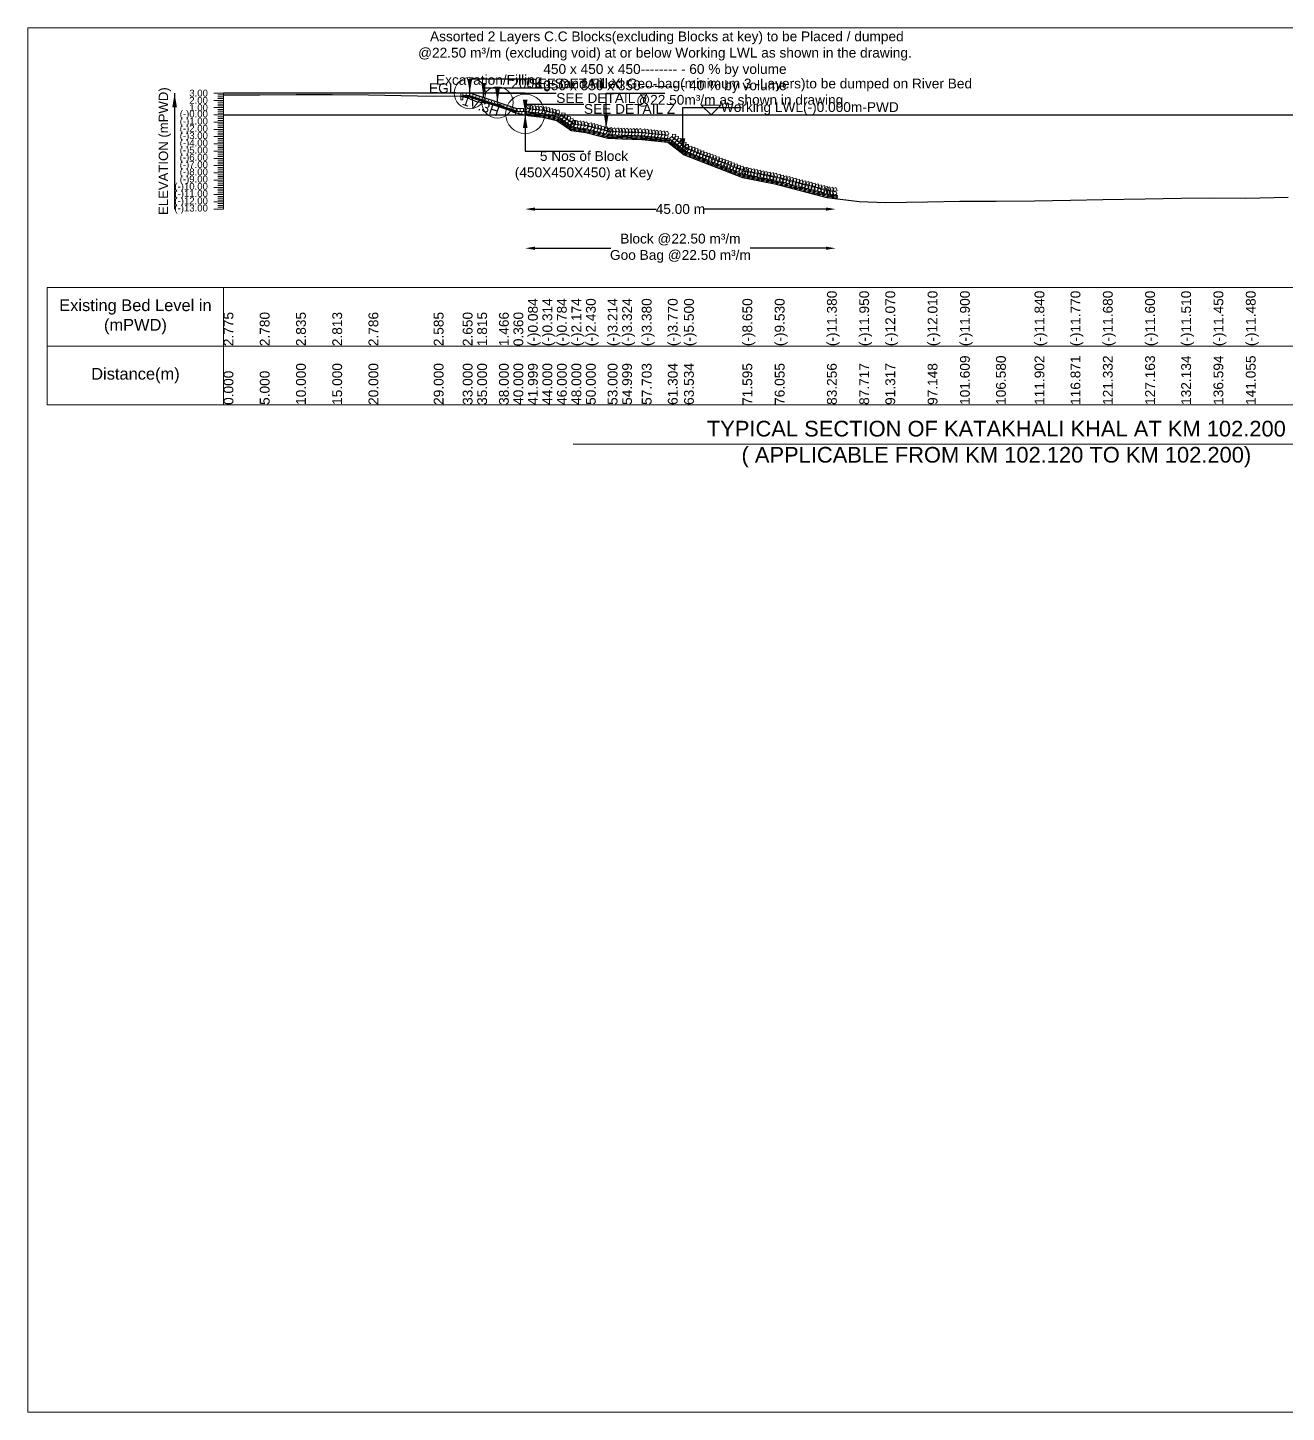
# Model space of a CAD drawing. Header units: inches. Extents: x 89000 to 845000, y -7071 to 31.
# Drawn here: x 325000 to 331426, y -7071 to 0 of the extents above; entities that cross this region are included whole.
import ezdxf

# ---------------------------------------------------------------- set-up
doc = ezdxf.new("R2010")
doc.units = ezdxf.units.IN
doc.header["$LTSCALE"] = 7
doc.header["$MEASUREMENT"] = 0
for name, color, linetype, lineweight in [('Cross section Data Border', 7, 'Continuous', 9), ('Cross Section Labels', 7, 'Continuous', 9), ('Existing_Bed_Level for Xsection', 7, 'Continuous', 25), ('Long Section Labels', 7, 'Continuous', 9)]:
    doc.layers.add(name, color=color, linetype=linetype, lineweight=lineweight)
doc.styles.get("Standard").update_dxf_attribs({"font": 'arial.ttf'})
doc.dimstyles.new('Appron Lebeling Style', dxfattribs={"dimtxt": 50, "dimasz": 50, "dimexe": 0.18, "dimexo": 0.0625, "dimgap": 0.09, "dimtad": 0, "dimtih": 1, "dimtoh": 1, "dimdec": 4, "dimzin": 0, "dimdsep": 46, "dimtxsty": 'Standard', "dimcen": 0.09, "dimse1": 1, "dimse2": 1, "dimadec": 0, "dimazin": 0, "dimtfac": 1, "dimtdec": 4, "dimtofl": 0, "dimtmove": 0, "dimatfit": 3, "dimfxl": 1, "dimtolj": 1, "dimtzin": 0, "dimarcsym": 0})
doc.dimstyles.get("Standard").update_dxf_attribs({"dimtxt": 0.18, "dimasz": 0.18, "dimexe": 0.18, "dimexo": 0.0625, "dimgap": 0.09, "dimtad": 0, "dimtih": 1, "dimtoh": 1, "dimdec": 4, "dimzin": 0, "dimdsep": 46, "dimtxsty": 'Standard', "dimcen": 0.09, "dimadec": 0, "dimazin": 0, "dimtfac": 1, "dimtdec": 4, "dimtofl": 0, "dimtmove": 0, "dimatfit": 3, "dimfxl": 1, "dimtolj": 1, "dimtzin": 0, "dimarcsym": 0})

# ---------------------------------------------------------------- blocks, each defined once
blk = doc.blocks.new('*D293')
at = {"layer": 'Cross Section Labels', "color": 0, "lineweight": -2, "transparency": 16777216}
for p, q in [((327590, -926.4), (328208.7, -926.4)), ((329074.7, -926.4), (328455.9, -926.4))]:
    blk.add_line(p, q, dxfattribs=at)
at = {"layer": 'Cross Section Labels', "color": 0, "transparency": 16777216}
for points in [[(327590, -918.1), (327590, -934.7), (327540, -926.4)], [(329074.7, -918.1), (329074.7, -934.7), (329124.7, -926.4)]]:
    blk.add_solid(points, dxfattribs=at)
at = {"layer": 'Defpoints', "color": 0, "transparency": 16777216}
for p in [(327540, -445.4), (329124.7, -872.1), (329124.7, -926.4)]:
    blk.add_point(p, dxfattribs=at)
at = {"layer": 'Cross Section Labels', "color": 0, "transparency": 16777216, "insert": (328332.3, -926.4), "char_height": 50, "attachment_point": 5}
blk.add_mtext('\\A1;45.00 m', dxfattribs=at)
blk = doc.blocks.new('*D294')
at = {"layer": 'Cross Section Labels', "color": 0, "lineweight": -2, "transparency": 16777216}
for p, q in [((327590, -1126.4), (327976.7, -1126.4)), ((329074.7, -1126.4), (328688, -1126.4))]:
    blk.add_line(p, q, dxfattribs=at)
at = {"layer": 'Cross Section Labels', "color": 0, "transparency": 16777216}
for points in [[(327590, -1118.1), (327590, -1134.7), (327540, -1126.4)], [(329074.7, -1118.1), (329074.7, -1134.7), (329124.7, -1126.4)]]:
    blk.add_solid(points, dxfattribs=at)
at = {"layer": 'Defpoints', "color": 0, "transparency": 16777216}
for p in [(327540, -445.4), (329124.7, -872.1), (329124.7, -1126.4)]:
    blk.add_point(p, dxfattribs=at)
at = {"layer": 'Cross Section Labels', "color": 0, "transparency": 16777216, "insert": (328332.3, -1126.4), "char_height": 50, "attachment_point": 5}
blk.add_mtext('\\A1;Block @22.50 m³/m ^JGoo Bag @22.50 m³/m ', dxfattribs=at)

msp = doc.modelspace()

# ---------------------------------------------------------------- linework, layer by layer
at = {"layer": 'Cross section Data Border'}
msp.add_lwpolyline([(325100, -1326.41), (333990.45994, -1326.41), (333990.45994, -1926.41), (325100, -1926.41)], close=True, dxfattribs=at)
for points in [[(326000, -1326.41), (326000, -1926.41)], [(325100, -1626.41), (333990.45994, -1626.41)]]:
    msp.add_lwpolyline(points, dxfattribs=at)
at = {"layer": 'Cross Section Labels'}
for points in [[(325000, 0), (335000, 0), (335000, -7071), (325000, -7071)], [(328488.98179, -445.41), (328538.98179, -395.41), (328438.98179, -395.41)]]:
    msp.add_lwpolyline(points, close=True, dxfattribs=at)
msp.add_lwpolyline([(327785.22997, -2126.41), (329945.22997, -2126.41), (332105.22997, -2126.41)], dxfattribs=at)
for centre, radius in [((327256.93179, -334.41), 80), ((327398.45679, -381.585), 80), ((327539.98179, -439.86), 100)]:
    msp.add_circle(centre, radius, dxfattribs=at)
at = {"layer": 'Existing_Bed_Level for Xsection'}
for points in [[(327539.98179, -334.41), (326000, -334.41)], [(326000, -342.735), (326184.99818, -342.55), (326369.99636, -340.515), (326554.99454, -341.329), (326739.99272, -342.328), (327073.00076, -349.765), (327220.99176, -347.36), (327294.98726, -378.255), (327405.98994, -391.168), (327479.98544, -432.09), (327553.98094, -448.518), (327627.99529, -457.028), (327701.99079, -474.418), (327775.9863, -525.848), (327849.9818, -535.32), (327960.98447, -564.328), (328034.97998, -568.398), (328135.003, -570.47), (328268.26045, -584.9), (328350.74813, -648.91), (328648.99661, -765.46), (328814.04401, -798.02), (329080.48518, -866.47), (329245.52393, -887.56), (329378.74196, -892), (329594.48525, -889.78), (329759.53679, -885.71), (329943.46355, -885.71), (330140.35801, -883.49), (330324.23293, -880.9), (330489.29026, -877.57), (330705.02965, -874.61), (330888.94855, -871.28), (331053.98245, -869.06), (331219.0439, -870.17), (331434.78299, -865.73)], [(327498.35679, -414.885), (327258.64063, -334.97962), (327256.93179, -334.41), (327255.13051, -334.41), (327221.83051, -334.41)], [(327221.83051, -345.51), (327255.13051, -345.51), (327498.35679, -426.58543)], [(327221.83051, -349.21), (327254.53008, -349.21), (327493.18008, -428.76)], [(327221.83051, -352.91), (327253.92965, -352.91), (327490.03179, -431.61071)], [(326000, -445.41), (333890.45994, -445.41)]]:
    msp.add_lwpolyline(points, dxfattribs=at)
at = {"layer": 'Long Section Labels'}
for points in [[(326000, -334.41), (325950, -334.41)], [(326000, -343.66), (325970, -343.66)], [(326000, -352.91), (325970, -352.91)], [(326000, -926.41), (326000, -889.41), (326000, -852.41), (326000, -815.41), (326000, -778.41), (326000, -741.41), (326000, -704.41), (326000, -667.41), (326000, -630.41), (326000, -593.41), (326000, -556.41), (326000, -519.41), (326000, -482.41), (326000, -445.41), (326000, -408.41), (326000, -371.41), (326000, -334.41)], [(326000, -371.41), (325950, -371.41)], [(326000, -408.41), (325950, -408.41)], [(326000, -362.16), (325970, -362.16)], [(326000, -380.66), (325970, -380.66)], [(326000, -389.91), (325970, -389.91)], [(326000, -399.16), (325970, -399.16)], [(326000, -417.66), (325970, -417.66)], [(326000, -445.41), (325950, -445.41)], [(326000, -482.41), (325950, -482.41)], [(326000, -426.91), (325970, -426.91)], [(326000, -436.16), (325970, -436.16)], [(326000, -454.66), (325970, -454.66)], [(326000, -463.91), (325970, -463.91)], [(326000, -473.16), (325970, -473.16)], [(326000, -491.66), (325970, -491.66)], [(326000, -519.41), (325950, -519.41)], [(326000, -556.41), (325950, -556.41)], [(326000, -500.91), (325970, -500.91)], [(326000, -510.16), (325970, -510.16)], [(326000, -528.66), (325970, -528.66)], [(326000, -537.91), (325970, -537.91)], [(326000, -547.16), (325970, -547.16)], [(326000, -565.66), (325970, -565.66)], [(326000, -593.41), (325950, -593.41)], [(326000, -630.41), (325950, -630.41)], [(326000, -574.91), (325970, -574.91)], [(326000, -584.16), (325970, -584.16)], [(326000, -602.66), (325970, -602.66)], [(326000, -611.91), (325970, -611.91)], [(326000, -621.16), (325970, -621.16)], [(326000, -667.41), (325950, -667.41)], [(326000, -704.41), (325950, -704.41)], [(326000, -639.66), (325970, -639.66)], [(326000, -648.91), (325970, -648.91)], [(326000, -658.16), (325970, -658.16)], [(326000, -676.66), (325970, -676.66)], [(326000, -685.91), (325970, -685.91)], [(326000, -695.16), (325970, -695.16)], [(326000, -741.41), (325950, -741.41)], [(326000, -713.66), (325970, -713.66)], [(326000, -722.91), (325970, -722.91)], [(326000, -732.16), (325970, -732.16)], [(326000, -750.66), (325970, -750.66)], [(326000, -759.91), (325970, -759.91)], [(326000, -769.16), (325970, -769.16)], [(326000, -778.41), (325950, -778.41)], [(326000, -815.41), (325950, -815.41)], [(326000, -787.66), (325970, -787.66)], [(326000, -796.91), (325970, -796.91)], [(326000, -806.16), (325970, -806.16)], [(326000, -824.66), (325970, -824.66)], [(326000, -833.91), (325970, -833.91)], [(326000, -843.16), (325970, -843.16)], [(326000, -852.41), (325950, -852.41)], [(326000, -889.41), (325950, -889.41)], [(326000, -861.66), (325970, -861.66)], [(326000, -870.91), (325970, -870.91)], [(326000, -880.16), (325970, -880.16)], [(326000, -898.66), (325970, -898.66)], [(326000, -907.91), (325970, -907.91)], [(326000, -917.16), (325970, -917.16)], [(326000, -926.41), (325950, -926.41)]]:
    msp.add_lwpolyline(points, dxfattribs=at)
for points in [[(327221.83051, -334.41), (327210.73051, -334.41), (327210.73051, -351.06), (327221.83051, -351.06)], [(327221.83051, -351.06), (327210.73051, -351.06), (327210.73051, -367.71), (327221.83051, -367.71)], [(327238.48051, -334.41), (327221.83051, -334.41), (327221.83051, -345.51), (327238.48051, -345.51)], [(327255.13051, -334.41), (327238.48051, -334.41), (327238.48051, -345.51), (327255.13051, -345.51)], [(327274.43621, -340.24481), (327258.64063, -334.97962), (327255.13051, -345.51), (327270.92608, -350.77519)], [(327290.23179, -345.51), (327274.43621, -340.24481), (327270.92608, -350.77519), (327286.72166, -356.04038)], [(327306.02737, -350.77519), (327290.23179, -345.51), (327286.72166, -356.04038), (327302.51724, -361.30558)], [(327321.82294, -356.04038), (327306.02737, -350.77519), (327302.51724, -361.30558), (327318.31281, -366.57077)], [(327337.61852, -361.30558), (327321.82294, -356.04038), (327318.31281, -366.57077), (327334.10839, -371.83596)], [(327353.4141, -366.57077), (327337.61852, -361.30558), (327334.10839, -371.83596), (327349.90397, -377.10115)], [(327369.20967, -371.83596), (327353.4141, -366.57077), (327349.90397, -377.10115), (327365.69955, -382.36635)], [(327385.00525, -377.10115), (327369.20967, -371.83596), (327365.69955, -382.36635), (327381.49512, -387.63154)], [(327400.80083, -382.36635), (327385.00525, -377.10115), (327381.49512, -387.63154), (327397.2907, -392.89673)], [(327416.5964, -387.63154), (327400.80083, -382.36635), (327397.2907, -392.89673), (327413.08628, -398.16192)], [(327432.39198, -392.89673), (327416.5964, -387.63154), (327413.08628, -398.16192), (327428.88185, -403.42712)], [(327448.18756, -398.16192), (327432.39198, -392.89673), (327428.88185, -403.42712), (327444.67743, -408.69231)], [(327463.98313, -403.42712), (327448.18756, -398.16192), (327444.67743, -408.69231), (327460.47301, -413.9575)], [(327479.77871, -408.69231), (327463.98313, -403.42712), (327460.47301, -413.9575), (327476.26858, -419.22269)], [(327495.57429, -413.9575), (327479.77871, -408.69231), (327476.26858, -419.22269), (327492.06416, -424.48788)], [(327515.00679, -412.11), (327498.35679, -412.11), (327498.35679, -428.76), (327515.00679, -428.76)], [(327531.65679, -412.11), (327515.00679, -412.11), (327515.00679, -428.76), (327531.65679, -428.76)], [(327565.23326, -417.13111), (327550.46841, -409.43554), (327542.77284, -424.20039), (327557.53769, -431.89596)], [(327563.05745, -393.97336), (327547.17355, -398.96577), (327552.16597, -414.84967), (327568.04987, -409.85726)], [(327578.45529, -418.03445), (327562.97135, -411.91317), (327556.85006, -427.39711), (327572.334, -433.51839)], [(327573.88728, -395.22768), (327558.60745, -401.84199), (327565.22176, -417.12183), (327580.5016, -410.50751)], [(327594.99631, -419.9363), (327579.51237, -413.81502), (327573.39109, -429.29895), (327588.87503, -435.42024)], [(327590.42831, -397.12953), (327575.14847, -403.74384), (327581.76279, -419.02368), (327597.04262, -412.40936)], [(327611.53733, -421.83815), (327596.05339, -415.71686), (327589.93211, -431.2008), (327605.41605, -437.32209)], [(327606.96933, -399.03138), (327591.6895, -405.64569), (327598.30381, -420.92553), (327613.58365, -414.31121)], [(327628.07836, -423.74), (327612.59442, -417.61871), (327606.47314, -433.10265), (327621.95708, -439.22394)], [(327623.51036, -400.93323), (327608.23052, -407.54754), (327614.84484, -422.82737), (327630.12467, -416.21306)], [(327648.15055, -427.78391), (327633.4819, -419.90651), (327625.6045, -434.57515), (327640.27315, -442.45255)], [(327646.26102, -404.60105), (327630.31665, -409.39683), (327635.11244, -425.3412), (327651.05681, -420.54542)], [(327664.35895, -431.59312), (327649.69031, -423.71572), (327641.81291, -438.38436), (327656.48155, -446.26176)], [(327662.46943, -408.41025), (327646.52506, -413.20604), (327651.32085, -429.15041), (327667.26522, -424.35462)], [(327678.67784, -412.21946), (327662.73347, -417.01525), (327667.52925, -432.95962), (327683.47362, -428.16383)], [(327694.88624, -416.02867), (327678.94187, -420.82445), (327683.73766, -436.76882), (327699.68203, -431.97304)], [(327711.09465, -419.83787), (327695.15028, -424.63366), (327699.94607, -440.57803), (327715.89044, -435.78224)], [(327506.68179, -428.76), (327490.03179, -428.76), (327490.03179, -445.41), (327506.68179, -445.41)], [(327523.33179, -428.76), (327506.68179, -428.76), (327506.68179, -445.41), (327523.33179, -445.41)], [(327539.98179, -428.76), (327523.33179, -428.76), (327523.33179, -445.41), (327539.98179, -445.41)], [(327680.56736, -435.40232), (327665.89872, -427.52492), (327658.02132, -442.19357), (327672.68996, -450.07097)], [(327696.77577, -439.21153), (327682.10712, -431.33413), (327674.22972, -446.00277), (327688.89837, -453.88017)], [(327712.98417, -443.02074), (327698.31553, -435.14334), (327690.43813, -449.81198), (327705.10677, -457.68938)], [(327737.43155, -458.76583), (327726.68744, -446.04629), (327713.96791, -456.79041), (327724.71202, -469.50994)], [(327744.19943, -436.51249), (327727.60868, -435.10904), (327726.20524, -451.69979), (327742.79599, -453.10323)], [(327751.10353, -468.26843), (327740.35942, -455.5489), (327727.63989, -466.29301), (327738.384, -479.01254)], [(327757.87141, -446.01509), (327741.28066, -444.61165), (327739.87722, -461.20239), (327756.46797, -462.60583)], [(327764.77551, -477.77104), (327754.0314, -465.0515), (327741.31187, -475.79561), (327752.05598, -488.51515)], [(327771.54339, -455.51769), (327754.95264, -454.11425), (327753.5492, -470.705), (327770.13995, -472.10844)], [(327778.44749, -487.27364), (327767.70338, -474.55411), (327754.98385, -485.29822), (327765.72796, -498.01775)], [(327785.21537, -465.0203), (327768.62462, -463.61686), (327767.22118, -480.2076), (327783.81193, -481.61104)], [(327792.11947, -496.77624), (327781.37536, -484.05671), (327768.65583, -494.80082), (327779.39994, -507.52036)], [(327793.38434, -494.72555), (327777.98028, -488.40595), (327771.66068, -503.81002), (327787.06475, -510.12961)], [(327789.10955, -471.862), (327773.74605, -478.27958), (327780.16363, -493.64308), (327795.52713, -487.22551)], [(327798.88735, -474.5229), (327782.2966, -473.11946), (327780.89316, -489.7102), (327797.4839, -491.11365)], [(327809.89958, -496.83963), (327794.49552, -490.52003), (327788.17592, -505.9241), (327803.57999, -512.24369)], [(327805.6248, -473.97608), (327790.26129, -480.39366), (327796.67887, -495.75716), (327812.04237, -489.33959)], [(327826.41482, -498.95371), (327811.01076, -492.63411), (327804.69116, -508.03818), (327820.09523, -514.35777)], [(327822.14004, -476.09016), (327806.77653, -482.50774), (327813.19411, -497.87124), (327828.55761, -491.45367)], [(327842.93006, -501.06778), (327827.526, -494.74819), (327821.2064, -510.15226), (327836.61047, -516.47185)], [(327838.65528, -478.20424), (327823.29177, -484.62182), (327829.70935, -499.98532), (327845.07285, -493.56774)], [(327855.17052, -480.31832), (327839.80701, -486.7359), (327846.22459, -502.0994), (327861.58809, -495.68182)], [(327878.27401, -485.64394), (327862.21569, -490.04311), (327866.61486, -506.10144), (327882.67318, -501.70227)], [(327894.38304, -489.85367), (327878.32471, -494.25284), (327882.72388, -510.31116), (327898.78221, -505.91199)], [(327910.49206, -494.06339), (327894.43374, -498.46256), (327898.83291, -514.52089), (327914.89124, -510.12172)], [(327859.4453, -503.18186), (327844.04124, -496.86227), (327837.72164, -512.26634), (327853.12571, -518.58593)], [(327879.58842, -508.86651), (327865.11951, -500.62801), (327856.881, -515.09692), (327871.34992, -523.33543)], [(327895.69745, -513.07624), (327881.22853, -504.83773), (327872.99003, -519.30664), (327887.45894, -527.54515)], [(327911.80647, -517.28596), (327897.33756, -509.04745), (327889.09905, -523.51637), (327903.56797, -531.75488)], [(327927.9155, -521.49568), (327913.44659, -513.25718), (327905.20808, -527.72609), (327919.67699, -535.9646)], [(327926.60109, -498.27311), (327910.54277, -502.67229), (327914.94194, -518.73061), (327931.00026, -514.33144)], [(327944.02453, -525.70541), (327929.55561, -517.4669), (327921.3171, -531.93582), (327935.78602, -540.17432)], [(327942.71012, -502.48284), (327926.65179, -506.88201), (327931.05096, -522.94033), (327947.10929, -518.54116)], [(327960.13355, -529.91513), (327945.66464, -521.67663), (327937.42613, -536.14554), (327951.89505, -544.38405)], [(327958.81914, -506.69256), (327942.76082, -511.09173), (327947.15999, -527.15006), (327963.21831, -522.75089)], [(327976.24258, -534.12486), (327961.77366, -525.88635), (327953.53516, -540.35526), (327968.00407, -548.59377)], [(327974.92817, -510.90229), (327958.86984, -515.30146), (327963.26901, -531.35978), (327979.32734, -526.96061)], [(327986.54124, -532.60409), (327970.72056, -527.41482), (327965.53128, -543.2355), (327981.35197, -548.42477)], [(327980.62451, -510.10947), (327965.76524, -517.6211), (327973.27686, -532.48037), (327988.13613, -524.96875)], [(328003.16611, -533.51851), (327987.34543, -528.32924), (327982.15616, -544.14992), (327997.97684, -549.33919)], [(327997.24938, -511.0239), (327982.39011, -518.53552), (327989.90173, -533.39479), (328004.761, -525.88317)], [(328019.79098, -534.43293), (328003.9703, -529.24366), (327998.78103, -545.06434), (328014.60171, -550.25362)], [(328013.87425, -511.93832), (327999.01498, -519.44994), (328006.5266, -534.30922), (328021.38588, -526.79759)], [(328036.41585, -535.34736), (328020.59517, -530.15809), (328015.4059, -545.97877), (328031.22658, -551.16804)], [(328030.49912, -512.85274), (328015.63985, -520.36437), (328023.15147, -535.22364), (328038.01075, -527.71202)], [(328045.24692, -513.3835), (328030.65347, -521.39934), (328038.66931, -535.99279), (328053.26276, -527.97695)], [(328051.93015, -535.66241), (328035.94111, -531.01771), (328031.29641, -547.00674), (328047.28544, -551.65145)], [(328061.89334, -513.72834), (328047.29989, -521.74418), (328055.31574, -536.33763), (328069.90919, -528.32179)], [(328068.57658, -536.00725), (328052.58754, -531.36254), (328047.94284, -547.35158), (328063.93187, -551.99628)], [(328078.53977, -514.07317), (328063.94632, -522.08901), (328071.96217, -536.68246), (328086.55562, -528.66662)], [(328085.223, -536.35208), (328069.23397, -531.70738), (328064.58927, -547.69641), (328080.5783, -552.34111)], [(328095.1862, -514.41801), (328080.59275, -522.43385), (328088.60859, -537.0273), (328103.20204, -529.01145)], [(328101.86943, -536.69692), (328085.8804, -532.05221), (328081.23569, -548.04124), (328097.22473, -552.68595)], [(328111.83263, -514.76284), (328097.23918, -522.77868), (328105.25502, -537.37213), (328119.84847, -529.35629)], [(328118.51586, -537.04175), (328102.52683, -532.39704), (328097.88212, -548.38608), (328113.87116, -553.03078)], [(328128.47906, -515.10767), (328113.88561, -523.12352), (328121.90145, -537.71697), (328136.4949, -529.70112)], [(328135.16229, -537.38658), (328119.17326, -532.74188), (328114.52855, -548.73091), (328130.51759, -553.37562)], [(328154.59462, -539.31851), (328139.07057, -533.29969), (328133.05175, -548.82374), (328148.5758, -554.84257)], [(328149.876, -516.54243), (328134.64021, -523.25758), (328141.35536, -538.49337), (328156.59115, -531.77822)], [(328171.14785, -541.11101), (328155.6238, -535.09218), (328149.60498, -550.61624), (328165.12903, -556.63506)], [(328166.42923, -518.33492), (328151.19344, -525.05007), (328157.90859, -540.28586), (328173.14438, -533.57071)], [(328187.70109, -542.9035), (328172.17703, -536.88468), (328166.15821, -552.40873), (328181.68226, -558.42755)], [(328182.98246, -520.12741), (328167.74667, -526.84256), (328174.46182, -542.07835), (328189.69761, -535.3632)], [(328204.25432, -544.69599), (328188.73026, -538.67717), (328182.71144, -554.20123), (328198.23549, -560.22005)], [(328199.53569, -521.91991), (328184.2999, -528.63506), (328191.01505, -543.87085), (328206.25084, -537.1557)], [(328220.80755, -546.48849), (328205.28349, -540.46966), (328199.26467, -555.99372), (328214.78873, -562.01254)], [(328216.08892, -523.7124), (328200.85313, -530.42755), (328207.56828, -545.66334), (328222.80407, -538.94819)], [(328237.36078, -548.28098), (328221.83672, -542.26216), (328215.8179, -557.78621), (328231.34196, -563.80503)], [(328232.64215, -525.5049), (328217.40637, -532.22004), (328224.12151, -547.45583), (328239.3573, -540.74069)], [(328253.91401, -550.07347), (328238.38996, -544.05465), (328232.37113, -559.57871), (328247.89519, -565.59753)], [(328249.19539, -527.29739), (328233.9596, -534.01254), (328240.67475, -549.24833), (328255.91053, -542.53318)], [(328270.46724, -551.86597), (328254.94319, -545.84715), (328248.92436, -561.3712), (328264.44842, -567.39002)], [(328265.74862, -529.08988), (328250.51283, -535.80503), (328257.22798, -551.04082), (328272.46377, -544.32567)], [(328300.61806, -568.13822), (328290.55676, -554.872), (328277.29054, -564.93331), (328287.35184, -578.19953)], [(328308.54526, -546.27101), (328292.05111, -543.99822), (328289.77832, -560.49237), (328306.27247, -562.76516)], [(328313.77214, -578.34571), (328303.71083, -565.07949), (328290.44461, -575.1408), (328300.50591, -588.40702)], [(328321.69933, -556.4785), (328305.20518, -554.20572), (328302.9324, -570.69986), (328319.42654, -572.97265)], [(328334.8534, -566.68599), (328318.35925, -564.41321), (328316.08647, -580.90735), (328332.58062, -583.18014)], [(328326.92621, -588.5532), (328316.8649, -575.28698), (328303.59868, -585.34829), (328313.65999, -598.61451)], [(328340.08028, -598.76069), (328330.01898, -585.49447), (328316.75276, -595.55578), (328326.81406, -608.822)], [(328348.00748, -576.89348), (328331.51333, -574.6207), (328329.24054, -591.11484), (328345.73469, -593.38763)], [(328353.23436, -608.96819), (328343.17305, -595.70196), (328329.90683, -605.76327), (328339.96813, -619.02949)], [(328361.16155, -587.10097), (328344.6674, -584.82819), (328342.39461, -601.32233), (328358.88876, -603.59512)], [(328366.38843, -619.17568), (328356.32712, -605.90945), (328343.0609, -615.97076), (328353.12221, -629.23698)], [(328372.82648, -622.0221), (328359.41744, -612.15194), (328349.54728, -625.56098), (328362.95632, -635.43114)], [(328374.31562, -597.30846), (328357.82147, -595.03568), (328355.54869, -611.52983), (328372.04284, -613.80261)], [(328374.23013, -598.80475), (328357.76826, -601.30056), (328360.26407, -617.76244), (328376.72595, -615.26663)], [(328388.33443, -628.08231), (328374.92538, -618.21215), (328365.05522, -631.6212), (328378.46427, -641.49136)], [(328389.73808, -604.86497), (328373.2762, -607.36078), (328375.77201, -623.82266), (328392.23389, -621.32685)], [(328403.84237, -634.14253), (328390.43333, -624.27237), (328380.56317, -637.68141), (328393.97221, -647.55157)], [(328405.24602, -610.92519), (328388.78414, -613.421), (328391.27995, -629.88288), (328407.74183, -627.38706)], [(328419.35031, -640.20275), (328405.94127, -630.33259), (328396.07111, -643.74163), (328409.48015, -653.61179)], [(328420.75396, -616.9854), (328404.29208, -619.48122), (328406.78789, -635.94309), (328423.24977, -633.44728)], [(328436.2619, -623.04562), (328419.80002, -625.54143), (328422.29584, -642.00331), (328438.75771, -639.5075)], [(328451.76984, -629.10584), (328435.30797, -631.60165), (328437.80378, -648.06353), (328454.26566, -645.56772)], [(328467.27779, -635.16606), (328450.81591, -637.66187), (328453.31172, -654.12375), (328469.7736, -651.62793)], [(328434.85825, -646.26297), (328421.44921, -636.39281), (328411.57905, -649.80185), (328424.98809, -659.67201)], [(328445.70963, -644.61378), (328429.24775, -647.10959), (328431.74356, -663.57147), (328448.20544, -661.07566)], [(328461.21757, -650.674), (328444.75569, -653.16981), (328447.2515, -669.63169), (328463.71338, -667.13587)], [(328476.72551, -656.73421), (328460.26363, -659.23003), (328462.75944, -675.6919), (328479.22132, -673.19609)], [(328482.78573, -641.22627), (328466.32385, -643.72208), (328468.81966, -660.18396), (328485.28154, -657.68815)], [(328492.23345, -662.79443), (328475.77157, -665.29024), (328478.26739, -681.75212), (328494.72926, -679.25631)], [(328498.29367, -647.28649), (328481.83179, -649.7823), (328484.3276, -666.24418), (328500.78948, -663.74837)], [(328507.74139, -668.85465), (328491.27952, -671.35046), (328493.77533, -687.81234), (328510.23721, -685.31653)], [(328513.80161, -653.34671), (328497.33973, -655.84252), (328499.83555, -672.3044), (328516.29742, -669.80859)], [(328523.24934, -674.91487), (328506.78746, -677.41068), (328509.28327, -693.87256), (328525.74515, -691.37674)], [(328529.30955, -659.40692), (328512.84768, -661.90274), (328515.34349, -678.36461), (328531.80537, -675.8688)], [(328538.75728, -680.97508), (328522.2954, -683.4709), (328524.79121, -699.93277), (328541.25309, -697.43696)], [(328544.8175, -665.46714), (328528.35562, -667.96295), (328530.85143, -684.42483), (328547.31331, -681.92902)], [(328554.26522, -687.0353), (328537.80334, -689.53111), (328540.29915, -705.99299), (328556.76103, -703.49718)], [(328560.32544, -671.52736), (328543.86356, -674.02317), (328546.35937, -690.48505), (328562.82125, -687.98924)], [(328569.77316, -693.09552), (328553.31128, -695.59133), (328555.8071, -712.05321), (328572.26897, -709.5574)], [(328575.83338, -677.58758), (328559.3715, -680.08339), (328561.86731, -696.54527), (328578.32919, -694.04945)], [(328585.2811, -699.15574), (328568.81923, -701.65155), (328571.31504, -718.11343), (328587.77692, -715.61761)], [(328591.34132, -683.64779), (328574.87944, -686.14361), (328577.37526, -702.60548), (328593.83713, -700.10967)], [(328600.78905, -705.21595), (328584.32717, -707.71177), (328586.82298, -724.17364), (328603.28486, -721.67783)], [(328606.84926, -689.70801), (328590.38739, -692.20382), (328592.8832, -708.6657), (328609.34508, -706.16989)], [(328622.35721, -695.76823), (328605.89533, -698.26404), (328608.39114, -714.72592), (328624.85302, -712.23011)], [(328637.86515, -701.82845), (328621.40327, -704.32426), (328623.89908, -720.78614), (328640.36096, -718.29032)], [(328616.29699, -711.27617), (328599.83511, -713.77198), (328602.33092, -730.23386), (328618.7928, -727.73805)], [(328631.80493, -717.33639), (328615.34305, -719.8322), (328617.83886, -736.29408), (328634.30074, -733.79827)], [(328647.31287, -723.39661), (328630.85099, -725.89242), (328633.34681, -742.3543), (328649.80868, -739.85848)], [(328653.37309, -707.88866), (328636.91121, -710.38448), (328639.40702, -726.84635), (328655.8689, -724.35054)], [(328662.82081, -729.45682), (328646.35894, -731.95264), (328648.85475, -748.41451), (328665.31663, -745.9187)], [(328668.88103, -713.94888), (328652.41915, -716.44469), (328654.91497, -732.90657), (328671.37684, -730.41076)], [(328672.57192, -730.80224), (328656.81076, -736.16958), (328662.1781, -751.93074), (328677.93926, -746.5634)], [(328675.79447, -714.46707), (328660.03331, -719.83441), (328665.40065, -735.59557), (328681.16181, -730.22823)], [(328688.90709, -734.02479), (328673.14593, -739.39213), (328678.51327, -755.15329), (328694.27443, -749.78595)], [(328692.12964, -717.68962), (328676.36848, -723.05696), (328681.73581, -738.81812), (328697.49697, -733.45078)], [(328705.24226, -737.24734), (328689.4811, -742.61468), (328694.84843, -758.37584), (328710.60959, -753.0085)], [(328708.4648, -720.91217), (328692.70364, -726.27951), (328698.07098, -742.04067), (328713.83214, -736.67333)], [(328721.57742, -740.46988), (328705.81626, -745.83722), (328711.1836, -761.59838), (328726.94476, -756.23104)], [(328724.79997, -724.13472), (328709.03881, -729.50206), (328714.40615, -745.26322), (328730.16731, -739.89588)], [(328737.91259, -743.69243), (328722.15143, -749.05977), (328727.51877, -764.82093), (328743.27993, -759.45359)], [(328741.13514, -727.35726), (328725.37398, -732.7246), (328730.74132, -748.48576), (328746.50248, -743.11842)], [(328754.24776, -746.91498), (328738.4866, -752.28232), (328743.85394, -768.04348), (328759.6151, -762.67614)], [(328757.4703, -730.57981), (328741.70914, -735.94715), (328747.07648, -751.70831), (328762.83764, -746.34097)], [(328770.58292, -750.13753), (328754.82176, -755.50486), (328760.1891, -771.26602), (328775.95026, -765.89869)], [(328773.80547, -733.80236), (328758.04431, -739.1697), (328763.41165, -754.93086), (328779.17281, -749.56352)], [(328786.91809, -753.36007), (328771.15693, -758.72741), (328776.52427, -774.48857), (328792.28543, -769.12123)], [(328790.14064, -737.02491), (328774.37948, -742.39224), (328779.74682, -758.1534), (328795.50798, -752.78607)], [(328803.25326, -756.58262), (328787.4921, -761.94996), (328792.85944, -777.71112), (328808.6206, -772.34378)], [(328806.47581, -740.24745), (328790.71465, -745.61479), (328796.08199, -761.37595), (328811.84315, -756.00861)], [(328819.58843, -759.80517), (328803.82727, -765.17251), (328809.19461, -780.93367), (328824.95577, -775.56633)], [(328822.81097, -743.47), (328807.04981, -748.83734), (328812.41715, -764.5985), (328828.17831, -759.23116)], [(328837.87113, -764.32364), (328821.83117, -768.78932), (328826.29685, -784.82928), (328842.33681, -780.3636)], [(328842.01406, -748.19731), (328825.9741, -752.66299), (328830.43978, -768.70294), (328846.47974, -764.23726)], [(328853.99746, -768.46657), (328837.95751, -772.93225), (328842.42318, -788.97221), (328858.46314, -784.50653)], [(328858.14039, -752.34024), (328842.10044, -756.80592), (328846.56612, -772.84587), (328862.60607, -768.3802)], [(328870.1238, -772.6095), (328854.08384, -777.07518), (328858.54952, -793.11514), (328874.58947, -788.64946)], [(328874.26673, -756.48317), (328858.22677, -760.94885), (328862.69245, -776.98881), (328878.73241, -772.52313)], [(328886.25013, -776.75244), (328870.21017, -781.21811), (328874.67585, -797.25807), (328890.71581, -792.79239)], [(328890.39306, -760.6261), (328874.3531, -765.09178), (328878.81878, -781.13174), (328894.85874, -776.66606)], [(328906.51939, -764.76903), (328890.47944, -769.23471), (328894.94512, -785.27467), (328910.98507, -780.80899)], [(328922.64573, -768.91196), (328906.60577, -773.37764), (328911.07145, -789.4176), (328927.11141, -784.95192)], [(328938.77206, -773.0549), (328922.7321, -777.52058), (328927.19778, -793.56053), (328943.23774, -789.09485)], [(328954.89839, -777.19783), (328938.85844, -781.66351), (328943.32411, -797.70346), (328959.36407, -793.23778)], [(328902.37646, -780.89537), (328886.3365, -785.36105), (328890.80218, -801.401), (328906.84214, -796.93532)], [(328918.50279, -785.0383), (328902.46284, -789.50398), (328906.92852, -805.54393), (328922.96847, -801.07825)], [(328934.62913, -789.18123), (328918.58917, -793.64691), (328923.05485, -809.68687), (328939.09481, -805.22119)], [(328950.75546, -793.32416), (328934.7155, -797.78984), (328939.18118, -813.8298), (328955.22114, -809.36412)], [(328966.88179, -797.46709), (328950.84184, -801.93277), (328955.30752, -817.97273), (328971.34747, -813.50705)], [(328971.02473, -781.34076), (328954.98477, -785.80644), (328959.45045, -801.84639), (328975.4904, -797.38072)], [(328983.00813, -801.61002), (328966.96817, -806.0757), (328971.43385, -822.11566), (328987.47381, -817.64998)], [(328987.15106, -785.48369), (328971.1111, -789.94937), (328975.57678, -805.98933), (328991.61674, -801.52365)], [(328999.13446, -805.75295), (328983.0945, -810.21863), (328987.56018, -826.25859), (329003.60014, -821.79291)], [(329003.27739, -789.62662), (328987.23743, -794.0923), (328991.70311, -810.13226), (329007.74307, -805.66658)], [(329015.26079, -809.89589), (328999.22084, -814.36157), (329003.68652, -830.40152), (329019.72647, -825.93584)], [(329019.40372, -793.76955), (329003.36377, -798.23523), (329007.82945, -814.27519), (329023.8694, -809.80951)], [(329031.38713, -814.03882), (329015.34717, -818.5045), (329019.81285, -834.54445), (329035.85281, -830.07877)], [(329035.53006, -797.91248), (329019.4901, -802.37816), (329023.95578, -818.41812), (329039.99574, -813.95244)], [(329047.51346, -818.18175), (329031.4735, -822.64743), (329035.93918, -838.68738), (329051.97914, -834.22171)], [(329051.65639, -802.05542), (329035.61643, -806.5211), (329040.08211, -822.56105), (329056.12207, -818.09537)], [(329063.63979, -822.32468), (329047.59984, -826.79036), (329052.06551, -842.83032), (329068.10547, -838.36464)], [(329067.78272, -806.19835), (329051.74277, -810.66403), (329056.20845, -826.70398), (329072.2484, -822.2383)], [(329079.76613, -826.46761), (329063.72617, -830.93329), (329068.19185, -846.97325), (329084.2318, -842.50757)], [(329083.90906, -810.34128), (329067.8691, -814.80696), (329072.33478, -830.84691), (329088.37474, -826.38124)], [(329091.3252, -828.97628), (329075.96309, -835.39718), (329082.38398, -850.7593), (329097.7461, -844.3384)], [(329093.43571, -812.46059), (329078.0736, -818.88148), (329084.49449, -834.2436), (329099.85661, -827.8227)], [(329107.8409, -831.08679), (329092.47878, -837.50769), (329098.89968, -852.86981), (329114.26179, -846.44891)], [(329109.95141, -814.5711), (329094.58929, -820.99199), (329101.01019, -836.35411), (329116.37231, -829.93321)], [(329124.3566, -833.19731), (329108.99448, -839.6182), (329115.41538, -854.98032), (329130.77749, -848.55942)], [(329126.46711, -816.68161), (329111.10499, -823.1025), (329117.52589, -838.46462), (329132.888, -832.04372)]]:
    msp.add_lwpolyline(points, close=True, dxfattribs=at)
for centre, major_axis in [((327552.68433, -445.00856), (12.02091, -2.6688)), ((327554.0476, -438.86807), (12.02091, -2.6688)), ((327555.41087, -432.72758), (12.02091, -2.6688)), ((327576.79304, -447.97516), (12.23301, -1.40652)), ((327577.51152, -441.72633), (12.23301, -1.40652)), ((327578.23, -435.4775), (12.23301, -1.40652)), ((327601.25906, -450.78821), (12.23301, -1.40652)), ((327601.97753, -444.53938), (12.23301, -1.40652)), ((327602.69601, -438.29055), (12.23301, -1.40652)), ((327625.72507, -453.60125), (12.23301, -1.40652)), ((327626.44354, -447.35242), (12.23301, -1.40652)), ((327627.16202, -441.10359), (12.23301, -1.40652)), ((327650.11226, -458.99512), (11.98702, -2.81712)), ((327651.55129, -452.87194), (11.98702, -2.81712)), ((327652.99032, -446.74877), (11.98702, -2.81712)), ((327674.08629, -464.62936), (11.98702, -2.81712)), ((327675.52532, -458.50618), (11.98702, -2.81712)), ((327676.96436, -452.38301), (11.98702, -2.81712)), ((327698.06032, -470.2636), (11.98702, -2.81712)), ((327699.49936, -464.14042), (11.98702, -2.81712)), ((327700.93839, -458.01725), (11.98702, -2.81712)), ((327720.08579, -483.16474), (10.11119, -7.0277)), ((327723.67566, -477.99977), (10.11119, -7.0277)), ((327727.26553, -472.8348), (10.11119, -7.0277)), ((327740.30817, -497.22015), (10.11119, -7.0277)), ((327743.89804, -492.05518), (10.11119, -7.0277)), ((327747.48791, -486.89021), (10.11119, -7.0277)), ((327767.71029, -500.94562), (10.11119, -7.0277)), ((327760.53054, -511.27556), (10.11119, -7.0277)), ((327764.12041, -506.11059), (10.11119, -7.0277)), ((327779.97531, -523.18796), (12.21394, -1.56348)), ((327780.77396, -516.94887), (12.21394, -1.56348)), ((327781.57261, -510.70978), (12.21394, -1.56348)), ((327804.40318, -526.31492), (12.21394, -1.56348)), ((327805.20184, -520.07583), (12.21394, -1.56348)), ((327806.00049, -513.83674), (12.21394, -1.56348)), ((327828.83106, -529.44188), (12.21394, -1.56348)), ((327829.62971, -523.20279), (12.21394, -1.56348)), ((327830.42837, -516.9637), (12.21394, -1.56348)), ((327853.584, -533.01074), (11.91352, -3.11332)), ((327855.17434, -526.9251), (11.91352, -3.11332)), ((327856.76468, -520.83947), (11.91352, -3.11332)), ((327877.41104, -539.23739), (11.91352, -3.11332)), ((327879.00138, -533.15175), (11.91352, -3.11332)), ((327880.59172, -527.06612), (11.91352, -3.11332)), ((327901.23808, -545.46404), (11.91352, -3.11332)), ((327902.82842, -539.3784), (11.91352, -3.11332)), ((327904.41876, -533.29277), (11.91352, -3.11332)), ((327925.06512, -551.69069), (11.91352, -3.11332)), ((327926.65546, -545.60505), (11.91352, -3.11332)), ((327928.2458, -539.51942), (11.91352, -3.11332)), ((327948.89216, -557.91733), (11.91352, -3.11332)), ((327950.4825, -551.8317), (11.91352, -3.11332)), ((327952.07284, -545.74607), (11.91352, -3.11332)), ((327972.44706, -561.80873), (12.29502, -0.67627)), ((327972.79251, -555.52822), (12.29502, -0.67627)), ((327973.13795, -549.24771), (12.29502, -0.67627)), ((327997.03709, -563.16126), (12.29502, -0.67627)), ((327997.38254, -556.88075), (12.29502, -0.67627)), ((327997.72799, -550.60025), (12.29502, -0.67627)), ((328021.62712, -564.51379), (12.29502, -0.67627)), ((328021.97257, -558.23329), (12.29502, -0.67627)), ((328022.31802, -551.95278), (12.29502, -0.67627)), ((328046.12391, -565.48317), (12.31096, -0.25502)), ((328046.25418, -559.19452), (12.31096, -0.25502)), ((328046.38445, -552.90587), (12.31096, -0.25502)), ((328070.74583, -565.99322), (12.31096, -0.25502)), ((328070.8761, -559.70457), (12.31096, -0.25502)), ((328071.00637, -553.41592), (12.31096, -0.25502)), ((328095.36774, -566.50327), (12.31096, -0.25502)), ((328095.49801, -560.21462), (12.31096, -0.25502)), ((328095.62829, -553.92597), (12.31096, -0.25502)), ((328119.98966, -567.01332), (12.31096, -0.25502)), ((328120.11993, -560.72467), (12.31096, -0.25502)), ((328120.2502, -554.43602), (12.31096, -0.25502)), ((328144.8316, -568.37092), (12.24203, -1.32565)), ((328145.50876, -562.11748), (12.24203, -1.32565)), ((328146.18592, -555.86403), (12.24203, -1.32565)), ((328169.99283, -564.76877), (12.24203, -1.32565)), ((328170.66999, -558.51533), (12.24203, -1.32565)), ((328194.4769, -567.42007), (12.24203, -1.32565)), ((328195.15406, -561.16663), (12.24203, -1.32565)), ((328219.63813, -563.81793), (12.24203, -1.32565)), ((328244.1222, -566.46922), (12.24203, -1.32565)), ((328268.60627, -569.12052), (12.24203, -1.32565)), ((328169.31566, -571.02222), (12.24203, -1.32565)), ((328193.79973, -573.67351), (12.24203, -1.32565)), ((328218.2838, -576.32481), (12.24203, -1.32565)), ((328218.96096, -570.07137), (12.24203, -1.32565)), ((328242.76787, -578.97611), (12.24203, -1.32565)), ((328243.44503, -572.72267), (12.24203, -1.32565)), ((328267.25194, -581.62741), (12.24203, -1.32565)), ((328267.9291, -575.37396), (12.24203, -1.32565)), ((328288.57439, -596.68267), (9.72817, -7.54901)), ((328292.43056, -591.71336), (9.72817, -7.54901)), ((328296.28672, -586.74404), (9.72817, -7.54901)), ((328308.03073, -611.78069), (9.72817, -7.54901)), ((328311.88689, -606.81137), (9.72817, -7.54901)), ((328315.74306, -601.84205), (9.72817, -7.54901)), ((328327.48707, -626.8787), (9.72817, -7.54901)), ((328331.34323, -621.90938), (9.72817, -7.54901)), ((328335.19939, -616.94006), (9.72817, -7.54901)), ((328346.9434, -641.97671), (9.72817, -7.54901)), ((328350.79956, -637.00739), (9.72817, -7.54901)), ((328354.65573, -632.03808), (9.72817, -7.54901)), ((328372.65096, -640.58618), (11.46898, -4.48187)), ((328368.07213, -652.30329), (11.46898, -4.48187)), ((328370.36155, -646.44474), (11.46898, -4.48187)), ((328391.0101, -661.26703), (11.46898, -4.48187)), ((328393.29952, -655.40847), (11.46898, -4.48187)), ((328395.58893, -649.54991), (11.46898, -4.48187)), ((328413.94807, -670.23076), (11.46898, -4.48187)), ((328416.23749, -664.3722), (11.46898, -4.48187)), ((328418.5269, -658.51365), (11.46898, -4.48187)), ((328436.88604, -679.1945), (11.46898, -4.48187)), ((328439.17546, -673.33594), (11.46898, -4.48187)), ((328441.46487, -667.47738), (11.46898, -4.48187)), ((328459.82401, -688.15823), (11.46898, -4.48187)), ((328462.11343, -682.29967), (11.46898, -4.48187)), ((328464.40284, -676.44112), (11.46898, -4.48187)), ((328482.76198, -697.12197), (11.46898, -4.48187)), ((328485.0514, -691.26341), (11.46898, -4.48187)), ((328487.34081, -685.40485), (11.46898, -4.48187)), ((328505.69995, -706.0857), (11.46898, -4.48187)), ((328507.98936, -700.22714), (11.46898, -4.48187)), ((328510.27878, -694.36859), (11.46898, -4.48187)), ((328530.92733, -709.19088), (11.46898, -4.48187)), ((328533.21675, -703.33232), (11.46898, -4.48187)), ((328556.15472, -712.29606), (11.46898, -4.48187)), ((328528.63792, -715.04944), (11.46898, -4.48187)), ((328551.57589, -724.01317), (11.46898, -4.48187)), ((328553.8653, -718.15461), (11.46898, -4.48187)), ((328574.51386, -732.97691), (11.46898, -4.48187)), ((328576.80327, -727.11835), (11.46898, -4.48187)), ((328579.09269, -721.25979), (11.46898, -4.48187)), ((328597.45183, -741.94064), (11.46898, -4.48187)), ((328599.74124, -736.08208), (11.46898, -4.48187)), ((328602.03066, -730.22353), (11.46898, -4.48187)), ((328620.3898, -750.90438), (11.46898, -4.48187)), ((328622.67921, -745.04582), (11.46898, -4.48187)), ((328624.96863, -739.18726), (11.46898, -4.48187)), ((328643.32777, -759.86811), (11.46898, -4.48187)), ((328645.61718, -754.00955), (11.46898, -4.48187)), ((328647.9066, -748.151), (11.46898, -4.48187)), ((328666.58984, -765.72512), (12.08076, -2.38325)), ((328667.80725, -759.55406), (12.08076, -2.38325)), ((328669.02465, -753.38299), (12.08076, -2.38325)), ((328690.75137, -770.49162), (12.08076, -2.38325)), ((328691.96877, -764.32056), (12.08076, -2.38325)), ((328693.18618, -758.1495), (12.08076, -2.38325)), ((328714.91289, -775.25813), (12.08076, -2.38325)), ((328716.1303, -769.08707), (12.08076, -2.38325)), ((328717.34771, -762.916), (12.08076, -2.38325)), ((328739.07442, -780.02463), (12.08076, -2.38325)), ((328740.29183, -773.85357), (12.08076, -2.38325)), ((328741.50923, -767.68251), (12.08076, -2.38325)), ((328764.45336, -778.62008), (12.08076, -2.38325)), ((328765.67076, -772.44901), (12.08076, -2.38325)), ((328789.83229, -777.21552), (12.08076, -2.38325)), ((328813.99382, -781.98203), (12.08076, -2.38325)), ((328763.23595, -784.79114), (12.08076, -2.38325)), ((328787.39748, -789.55765), (12.08076, -2.38325)), ((328788.61488, -783.38658), (12.08076, -2.38325)), ((328811.559, -794.32415), (12.08076, -2.38325)), ((328812.77641, -788.15309), (12.08076, -2.38325)), ((328835.62504, -800.31714), (11.92632, -3.06393)), ((328837.19015, -794.22497), (11.92632, -3.06393)), ((328838.75526, -788.1328), (11.92632, -3.06393)), ((328859.47768, -806.445), (11.92632, -3.06393)), ((328861.04279, -800.35283), (11.92632, -3.06393)), ((328862.6079, -794.26066), (11.92632, -3.06393)), ((328883.33032, -812.57285), (11.92632, -3.06393)), ((328884.89543, -806.48068), (11.92632, -3.06393)), ((328886.46054, -800.38851), (11.92632, -3.06393)), ((328907.18296, -818.70071), (11.92632, -3.06393)), ((328908.74807, -812.60854), (11.92632, -3.06393)), ((328910.31317, -806.51637), (11.92632, -3.06393)), ((328931.0356, -824.82857), (11.92632, -3.06393)), ((328932.6007, -818.7364), (11.92632, -3.06393)), ((328934.16581, -812.64423), (11.92632, -3.06393)), ((328954.88824, -830.95642), (11.92632, -3.06393)), ((328956.45334, -824.86425), (11.92632, -3.06393)), ((328958.01845, -818.77208), (11.92632, -3.06393)), ((328978.74087, -837.08428), (11.92632, -3.06393)), ((328980.30598, -830.99211), (11.92632, -3.06393)), ((328981.87109, -824.89994), (11.92632, -3.06393)), ((329002.59351, -843.21213), (11.92632, -3.06393)), ((329004.15862, -837.11996), (11.92632, -3.06393)), ((329005.72373, -831.02779), (11.92632, -3.06393)), ((329026.44615, -849.33999), (11.92632, -3.06393)), ((329028.01126, -843.24782), (11.92632, -3.06393)), ((329029.57637, -837.15565), (11.92632, -3.06393)), ((329051.8639, -849.37567), (11.92632, -3.06393)), ((329053.429, -843.2835), (11.92632, -3.06393)), ((329077.28164, -849.41136), (11.92632, -3.06393)), ((329050.29879, -855.46785), (11.92632, -3.06393)), ((329074.15143, -861.5957), (11.92632, -3.06393)), ((329075.71654, -855.50353), (11.92632, -3.06393)), ((329098.02426, -865.54071), (12.21428, -1.56084)), ((329098.82156, -859.30145), (12.21428, -1.56084)), ((329099.61886, -853.06218), (12.21428, -1.56084)), ((329122.45281, -868.66239), (12.21428, -1.56084)), ((329123.25011, -862.42313), (12.21428, -1.56084)), ((329124.04742, -856.18386), (12.21428, -1.56084))]:
    msp.add_ellipse(centre, major_axis=major_axis, ratio=0.255, dxfattribs=at)

# ---------------------------------------------------------------- texts
at = {"layer": 'Cross section Data Border', "char_height": 60, "width": 800, "attachment_point": 5}
for s, insert in [('Existing Bed Level in (mPWD)', (325550, -1476.41)), ('Distance(m)', (325550, -1776.41))]:
    msp.add_mtext(s, dxfattribs=dict(at, insert=insert))
at = {"layer": 'Cross Section Labels'}
for s, insert, char_height, attachment_point in [(' Assorted 2 Layers C.C Blocks(excluding Blocks at key) to be Placed / dumped^J@22.50 m³/m (excluding void) at or below Working LWL as shown in the drawing.^J450 x 450 x 450-------- - 60 % by volume^J350 x 350 x 350-------- - 40 % by volume', (328253.3488, -334.41), 50, 8), ('Excavation/Filling', (327627.69429, -306.66), 50, 9), ('200Kg Sand Filled Geo-bag(minimum 3 -Layers)to be dumped on River Bed^J@22.50m³/m as shown in drawing.', (328644.97807, -408.41), 50, 8), ('SEE DETAIL X', (327556.93179, -260.41), 50, 1), ('EGL', (327188.53051, -334.41), 50, 9), ('SEE DETAIL Y', (327698.45679, -334.41), 50, 1), ('SEE DETAIL Z', (327839.98179, -389.91), 50, 1), ('Working LWL(-)0.000m-PWD', (328538.98179, -445.41), 50, 7), ('5 Nos of Block ^J(450X450X450) at Key', (327839.98179, -630.41), 50, 2), ('TYPICAL SECTION OF KATAKHALI KHAL AT KM 102.200^J( APPLICABLE FROM KM 102.120 TO KM 102.200)', (329945.22997, -2126.41), 80, 5)]:
    msp.add_mtext(s, dxfattribs=dict(at, insert=insert, char_height=char_height, attachment_point=attachment_point))
at = {"layer": 'Cross Section Labels', "insert": (327321.84408, -375.54814), "char_height": 50, "attachment_point": 2, "rotation": 341.565051177}
msp.add_mtext('1V:3H', dxfattribs=at)
at = {"layer": 'Long Section Labels', "rotation": 90}
for s, insert, char_height, attachment_point in [('ELEVATION (mPWD)', (325700, -630.41), 48, 5), ('(-)0.084', (327553.98094, -1626.41), 50, 1), ('(-)0.314', (327627.99529, -1626.41), 50, 1), ('(-)0.784', (327701.99079, -1626.41), 50, 1), ('(-)2.174', (327775.9863, -1626.41), 50, 1), ('(-)2.430', (327849.9818, -1626.41), 50, 1), ('(-)3.214', (327960.98447, -1626.41), 50, 1), ('(-)3.324', (328034.97998, -1626.41), 50, 1), ('(-)3.380', (328135.003, -1626.41), 50, 1), ('(-)3.770', (328268.26045, -1626.41), 50, 1), ('(-)5.500', (328350.74813, -1626.41), 50, 1), ('(-)8.650', (328648.99661, -1626.41), 50, 1), ('(-)9.530', (328814.04401, -1626.41), 50, 1), ('(-)11.380', (329080.48518, -1626.41), 50, 1), ('(-)11.950', (329245.52393, -1626.41), 50, 1), ('(-)12.070', (329378.74196, -1626.41), 50, 1), ('(-)12.010', (329594.48525, -1626.41), 50, 1), ('(-)11.900', (329759.53679, -1626.41), 50, 1), ('(-)11.900', (329759.53679, -1626.41), 50, 1), ('(-)11.840', (330140.35801, -1626.41), 50, 1), ('(-)11.770', (330324.23293, -1626.41), 50, 1), ('(-)11.680', (330489.29026, -1626.41), 50, 1), ('(-)11.600', (330705.02965, -1626.41), 50, 1), ('(-)11.510', (330888.94855, -1626.41), 50, 1), ('(-)11.450', (331053.98245, -1626.41), 50, 1), ('(-)11.480', (331219.0439, -1626.41), 50, 1), ('2.775', (326000, -1626.41), 50, 1), ('2.780', (326184.99818, -1626.41), 50, 1), ('2.835', (326369.99636, -1626.41), 50, 1), ('2.813', (326554.99454, -1626.41), 50, 1), ('2.786', (326739.99272, -1626.41), 50, 1), ('2.585', (327073.00076, -1626.41), 50, 1), ('2.650', (327220.99176, -1626.41), 50, 1), ('1.815', (327294.98726, -1626.41), 50, 1), ('1.466', (327405.98994, -1626.41), 50, 1), ('0.360', (327479.98544, -1626.41), 50, 1), ('101.609', (329759.53679, -1926.41), 50, 1), ('106.580', (329943.46355, -1926.41), 50, 1), ('111.902', (330140.35801, -1926.41), 50, 1), ('116.871', (330324.23293, -1926.41), 50, 1), ('121.332', (330489.29026, -1926.41), 50, 1), ('127.163', (330705.02965, -1926.41), 50, 1), ('132.134', (330888.94855, -1926.41), 50, 1), ('136.594', (331053.98245, -1926.41), 50, 1), ('141.055', (331219.0439, -1926.41), 50, 1), ('0.000', (326000, -1926.41), 50, 1), ('5.000', (326184.99818, -1926.41), 50, 1), ('10.000', (326369.99636, -1926.41), 50, 1), ('15.000', (326554.99454, -1926.41), 50, 1), ('20.000', (326739.99272, -1926.41), 50, 1), ('29.000', (327073.00076, -1926.41), 50, 1), ('33.000', (327220.99176, -1926.41), 50, 1), ('35.000', (327294.98726, -1926.41), 50, 1), ('38.000', (327405.98994, -1926.41), 50, 1), ('40.000', (327479.98544, -1926.41), 50, 1), ('41.999', (327553.98094, -1926.41), 50, 1), ('44.000', (327627.99529, -1926.41), 50, 1), ('46.000', (327701.99079, -1926.41), 50, 1), ('48.000', (327775.9863, -1926.41), 50, 1), ('50.000', (327849.9818, -1926.41), 50, 1), ('53.000', (327960.98447, -1926.41), 50, 1), ('54.999', (328034.97998, -1926.41), 50, 1), ('57.703', (328135.003, -1926.41), 50, 1), ('61.304', (328268.26045, -1926.41), 50, 1), ('63.534', (328350.74813, -1926.41), 50, 1), ('71.595', (328648.99661, -1926.41), 50, 1), ('76.055', (328814.04401, -1926.41), 50, 1), ('83.256', (329080.48518, -1926.41), 50, 1), ('87.717', (329245.52393, -1926.41), 50, 1), ('91.317', (329378.74196, -1926.41), 50, 1), ('97.148', (329594.48525, -1926.41), 50, 1)]:
    msp.add_mtext(s, dxfattribs=dict(at, insert=insert, char_height=char_height, attachment_point=attachment_point))
at = {"layer": 'Long Section Labels', "char_height": 35, "attachment_point": 6}
for s, insert in [('3.00', (325920, -334.41)), ('2.00', (325920, -371.41)), ('(-)0.00', (325920, -445.41)), ('1.00', (325920, -408.41)), ('(-)1.00', (325920, -482.41)), ('(-)2.00', (325920, -519.41)), ('(-)3.00', (325920, -556.41)), ('(-)4.00', (325920, -593.41)), ('(-)5.00', (325920, -630.41)), ('(-)6.00', (325920, -667.41)), ('(-)7.00', (325920, -704.41)), ('(-)8.00', (325920, -741.41)), ('(-)9.00', (325920, -778.41)), ('(-)10.00', (325920, -815.41)), ('(-)11.00', (325920, -852.41)), ('(-)12.00', (325920, -889.41)), ('(-)13.00', (325920, -926.41))]:
    msp.add_mtext(s, dxfattribs=dict(at, insert=insert))

# ---------------------------------------------------------------- dimensions: what is measured, and where the dimension line sits
at = {"layer": 'Cross Section Labels'}
for base, text, picture, middle in [((329124.69667, -926.41), '45.00 m', '*D293', (328332.33923, -926.41)), ((329124.69667, -1126.41), 'Block @22.50 m³/m ^JGoo Bag @22.50 m³/m ', '*D294', (328332.33923, -1126.41))]:
    dim = msp.add_linear_dim(base=base, p1=(327539.98179, -445.41), p2=(329124.69667, -872.1197), text=text, dimstyle='Appron Lebeling Style', dxfattribs=at)
    dim.commit()
    dim.dimension.update_dxf_attribs({"geometry": picture, "text_midpoint": middle})

# ---------------------------------------------------------------- leaders
at = {"layer": 'Cross Section Labels', "annotation_type": 0, "has_hookline": 1, "hookline_direction": 0}
for points, text_width in [([(327256.93179, -334.41), (327256.93179, -260.41), (327556.84179, -260.41)], 466.13233), ([(327327.69429, -354.6675), (327327.69429, -306.66), (327627.60429, -306.66)], 533.32196), ([(327398.45679, -381.585), (327398.45679, -334.41), (327698.36679, -334.41)], 466.03001), ([(327953.3488, -515.54667), (327953.3488, -334.41), (328253.2588, -334.41)], 2510.77763), ([(327539.98179, -439.86), (327539.98179, -389.91), (327839.89179, -389.91)], 460.91405), ([(328344.97807, -636.63938), (328344.97807, -408.41), (328644.88807, -408.41)], 2345.7367), ([(327539.98179, -439.86), (327539.98179, -630.41), (327839.89179, -630.41)], 701.90996)]:
    msp.add_leader(points, dimstyle='Standard', override={"dimasz": 72}, dxfattribs=dict(at, text_width=text_width))
at = {"layer": 'Long Section Labels'}
msp.add_leader([(325750, -334.41), (325750, -926.41)], dimstyle='Standard', override={"dimasz": 72}, dxfattribs=at)

doc.saveas('drawing.dxf')
